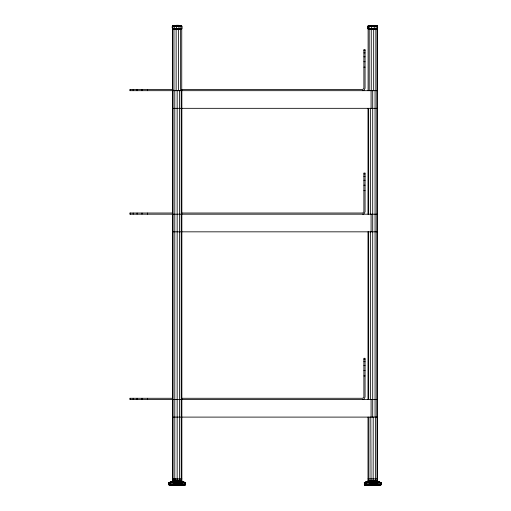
<?xml version="1.0" encoding="UTF-8"?>
<svg xmlns="http://www.w3.org/2000/svg" width="511" height="511" viewBox="0 0 511 511"><rect width="100%" height="100%" fill="white"/><g stroke="black" fill="none" stroke-linecap="round" stroke-linejoin="round"><path stroke-width="0.77" d="M375.847 90.683L375.847 28.929L371.669 28.795L371.625 26.297L372.711 25.55L377.476 26.157L377.501 28.661L375.681 28.929L376.256 28.507L376.077 26.016L372.711 25.55L368.131 26.016L367.882 28.507L368.674 28.929L367.99 28.507L368.227 26.016L372.711 25.55L377.367 26.048L372.711 25.55L368.227 26.016L368.073 28.507L368.757 28.929M181.603 26.297L177.157 25.55L172.903 26.016L172.814 28.769L181.482 28.865L174.34 28.795L174.251 26.157L174.903 25.665C177.247 24.592 184.918 25.588 181.181 28.929M180.319 480.96L182.14 482.825L182.063 484.862L181.462 485.45L172.501 485.29L181.807 485.29L178.026 484.869L168.847 484.862L168.713 482.825L172.373 481.234M369.166 480.825L364.381 482.716L381.046 482.716L375.4 480.621L377.699 482.825L377.367 485.29L369.728 485.45L369.261 482.825L370.334 480.621L364.381 482.716L364.407 484.862L365.422 485.45L380.005 485.45L381.021 484.862L381.046 482.716L376.256 480.825M173.133 28.929C168.585 24.343 179.431 25.429 181.405 26.016M168.847 484.862L169.863 485.45L185.033 485.29L185.614 484.287L185.595 482.825L181.935 481.234M178.933 28.795L179.01 25.665L180.951 26.157L180.837 28.795M177.981 485.297L177.668 481.234L173.746 482.716L174.174 485.45L177.917 485.45M368.77 26.297L370.143 25.665L375.285 25.665M369.191 26.297L370.277 25.665M173.325 26.297L174.59 25.665M377.112 28.507L376.664 28.929L377.348 28.507M181.181 480.544L181.45 478.858M368.335 26.297L370.251 25.665C365.646 30.826 375.393 28.29 377.393 28.769L376.275 28.865M377.342 480.033L377.048 480.544M181.756 480.327L172.475 480.033L172.769 480.544M377.316 480.327L368.112 480.327M175.324 480.96L174.047 481.643L173.746 482.716L185.595 482.825M177.585 480.621L177.643 478.858M373.145 480.621L373.202 417.104M373.477 485.45L373.598 482.78L373.017 480.621M179.744 480.544L179.917 478.858M172.871 28.795L174.34 28.795M372.634 25.665L376.077 26.016M374.154 485.29L366.687 485.29L378.734 485.29M173.459 481.132L170.291 482.825L170.399 484.862L171.223 485.45M369.785 480.621L365.844 482.825L365.953 484.862L366.783 485.45M368.009 481.234L364.369 482.825L364.503 484.862L365.506 485.45M375.163 485.45L371.273 485.29M183.174 481.643L179.444 481.643L178.026 482.716L176.078 481.643L171.134 481.643M374.544 25.665L374.058 26.016L371.663 26.048L371.184 25.665L368.533 26.016M373.899 28.929C376.153 24.573 370.481 25.39 368.061 26.048L377.514 26.297L376.652 26.297M375.936 485.29L368.061 485.29M366.342 482.288L364.816 482.716L366.726 481.643L378.734 481.643L381.059 482.825L380.925 484.862L379.922 485.45M169.499 482.716L171.543 481.643L168.822 482.716L185.487 482.716L181.424 481.132M364.816 482.716L368.476 481.132L364.381 482.716M375.131 480.621L375.476 480.033L375.476 417.104M368.246 26.048L372.711 25.55L377.086 26.297M376.594 28.929C378.747 28.827 377.501 24.298 375.144 25.665L376.888 26.016M377.476 485.45L377.853 485.29M368.565 481.132L365.058 482.716L366.476 482.288M364.477 482.716L367.032 481.86M183.085 485.45L183.564 485.29M378.645 485.45L379.124 485.29M168.822 482.716L172.137 481.643M183.851 485.45L184.784 484.862L184.905 482.825L181.303 481.132M376.473 480.621L377.009 480.033L377.009 417.104M379.411 485.45L380.344 484.862L380.465 482.825L376.307 480.877M170.374 482.716L174.047 481.643M365.933 482.716L371.516 480.621L371.631 481.643L373.586 482.716L375.004 481.643L377.635 482.716L364.273 482.825M379.622 485.45L380.178 485.29M174.36 26.016L179.01 25.665M362.714 90.683L363.889 90.364L365.065 88.326L365.065 49.51L363.889 49.51L363.889 88.326L362.714 89.508L181.737 89.508M362.714 214.192L363.889 213.879L365.065 211.841L365.065 173.025L363.889 173.025L363.889 211.841L362.714 213.017L181.737 213.017M362.714 399.461L363.889 399.142L365.065 397.104L365.065 358.288L363.889 358.288L363.889 397.104L362.714 398.28L181.737 398.28M172.411 26.157L178.952 26.048L178.071 25.665L174.315 26.048L181.897 26.157M369.574 26.016L374.205 25.665M168.713 482.825L182.076 482.716L179.444 481.643L176.078 481.643M173.497 26.016L178.658 25.665M174.903 25.665L172.59 26.016M377.233 28.795L376.102 28.795M371.957 25.665L376.473 26.016M377.54 28.507L376.019 28.507M173.759 484.862L178.045 484.287L185.461 484.862M364.407 484.862L373.598 484.287L381.021 484.862M376.396 28.929L377.329 28.795L368.092 28.795L371.669 28.795M368.386 28.865L368.923 28.795M176.244 25.665L178.071 25.665M369.491 485.29L377.623 484.862M371.184 25.665L373.209 25.665M368.31 28.507L369.549 28.795M370.877 25.665L372.787 25.665M174.225 26.297L178.991 26.157M179.016 28.507L172.386 28.661M371.625 26.297L376.211 26.157L371.663 26.048M377.501 28.661L367.882 28.507L368.75 28.507M367.952 26.157L376.128 26.048L372.212 25.665M377.393 28.769L376.505 28.795L377.041 28.865M172.494 28.769L181.922 28.661M173.689 482.972L182.14 482.825M369.242 482.972L381.155 482.825M177.489 25.665L176.563 26.016L176.557 28.795L181.82 28.769M367.92 28.661L376.23 28.661M182.063 484.862L169.275 485.29M172.52 26.048L181.788 26.048M368.061 26.048L377.367 26.048M375.47 26.157L377.476 26.157M172.373 26.297L181.935 26.297M172.348 28.507L181.961 28.507M367.882 28.507L376.256 28.507L371.618 28.507M172.558 28.795L181.75 28.795M368.105 28.929L377.316 28.929L377.316 90.683M363.889 50.378L365.065 50.378M363.889 52.882L365.065 52.882M363.889 56.785L365.065 56.785M363.889 61.703L365.065 61.703M363.889 67.158L365.065 67.158M172.967 89.508L129.807 89.508L129.807 90.683L377.418 90.683L377.418 481.477M172.45 108.326L377.418 108.326M363.889 173.887L365.065 173.887M363.889 176.391L365.065 176.391M363.889 180.294L365.065 180.294M363.889 185.212L365.065 185.212M363.889 190.667L365.065 190.667M172.169 213.017L129.807 213.017L129.807 214.192L172.169 214.192M172.45 214.192L377.418 214.192M172.45 231.834L377.418 231.834M363.889 359.15L365.065 359.15M363.889 361.66L365.065 361.66M363.889 365.563L365.065 365.563M363.889 370.481L365.065 370.481M363.889 375.93L365.065 375.93M172.169 398.28L129.807 398.28L129.807 399.461L172.169 399.461M172.45 399.455L377.418 399.455M172.45 417.104L377.418 417.104M172.475 478.858L181.833 478.858M368.035 478.858L377.393 478.858M172.552 480.327L181.379 480.327M174.768 480.544L173.587 480.544L173.35 478.858M179.035 480.544L175.362 480.544L175.241 478.858M368.329 480.544L377.099 480.544M168.675 482.972L185.634 482.972M364.234 482.972L381.193 482.972M168.694 484.287L185.614 484.287M364.254 484.287L381.174 484.287M185.033 485.29L176.391 485.45M364.835 485.29L380.593 485.29M369.312 484.862L377.367 485.29M371.638 26.157L376.237 26.297M174.251 26.157L179.003 26.297M377.699 482.825L369.306 482.716L373.228 481.234L375.004 481.643L374.442 480.621L380.363 482.716M178.952 26.048L175.65 25.665M371.657 28.769L375.802 28.865M179.003 28.661L174.206 28.507M369.261 482.825L377.725 482.972M173.702 482.825L182.165 482.972M174.296 28.769L178.959 28.769M376.153 28.769L371.631 28.661M174.232 28.661L176.544 28.731M368.195 28.795L368.565 28.865M377.297 26.016L375.189 25.665L377.322 26.297M177.668 481.234L179.444 481.643M379.085 482.288L380.746 482.972M365.799 485.45L364.841 484.862M365.48 485.29L366.017 485.45M169.92 485.29L170.457 485.45M184.81 482.716L180.076 481.132M377.412 481.234L380.612 482.716L378.421 481.643M179.719 25.665L180.811 26.016M381.046 482.716L378.389 481.86L380.951 482.716M182.836 481.86L185.487 482.716M369.383 480.621L368.904 480.033L368.904 417.104M367.569 485.29L367.952 485.45M371.037 480.621L370.801 417.104M368.552 480.544L368.278 480.033M368.68 480.544L368.412 480.033M377.201 28.929L377.182 90.683M376.786 90.683L376.786 417.104M375.068 90.683L375.068 417.104M373.675 28.929L373.675 90.683M372.711 90.683L372.711 417.104M371.242 28.929L371.242 90.683M371.075 90.683L371.075 108.326M371.075 214.192L371.075 231.834M371.075 399.455L371.075 417.104M370.36 108.326L370.36 214.192M370.36 231.834L370.36 399.455M369.204 28.929L369.204 90.683M368.635 108.326L368.635 214.192M368.635 231.834L368.635 399.455M368.635 479.886L368.635 481.477M368.118 28.929L368.105 90.683M368.009 108.326L368.009 214.192M368.009 231.834L368.009 399.455M368.009 417.104L368.009 481.477M181.859 90.683L181.859 481.477M181.744 90.683L181.744 28.929L172.565 28.929L172.565 90.683M181.226 90.683L181.226 481.477M180.619 28.929L180.619 90.683M179.508 90.683L179.508 481.477M178.563 28.929L178.563 90.683M177.157 90.683L177.157 481.477M176.129 28.929L176.129 90.683M174.8 90.683L174.8 481.477M173.97 28.929L173.97 90.683M173.082 90.683L173.082 481.477M172.667 28.929L172.667 90.683M172.45 90.683L172.45 481.477M147.455 89.508L147.455 90.683M147.455 213.017L147.455 214.192M147.455 398.28L147.455 399.461M142.001 89.508L142.001 90.683M142.001 213.017L142.001 214.192M142.001 398.28L142.001 399.461M137.082 89.508L137.082 90.683M137.082 213.017L137.082 214.192M137.082 398.28L137.082 399.461M133.179 89.508L133.179 90.683M133.179 213.017L133.179 214.192M133.179 398.28L133.179 399.461M130.669 89.508L130.669 90.683M130.669 213.017L130.669 214.192M130.669 398.28L130.669 399.461"/></g></svg>
